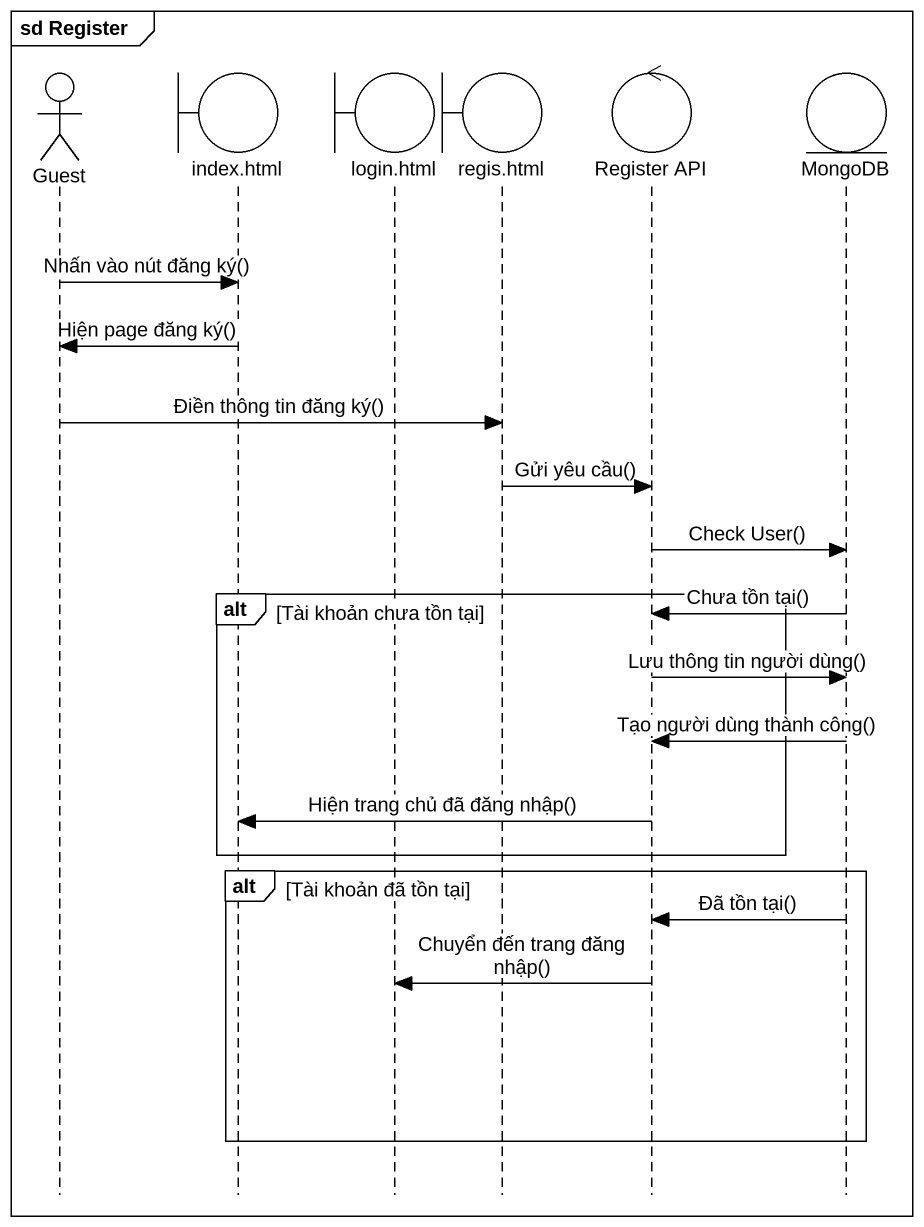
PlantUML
@startuml
mainframe sd Register
hide footbox
actor Guest
boundary "index.html" as index_html
boundary "login.html" as login_html
boundary "regis.html" as regis_html
control "Register API" as Register_API
entity MongoDB

Guest -> index_html : Nhấn vào nút đăng ký()
index_html -> Guest : Hiện page đăng ký()
Guest -> regis_html : Điền thông tin đăng ký()
regis_html -> Register_API : Gửi yêu cầu()
Register_API -> MongoDB : Check User()
alt Tài khoản chưa tồn tại
  MongoDB -> Register_API : Chưa tồn tại()
  Register_API -> MongoDB : Lưu thông tin người dùng()
  MongoDB -> Register_API : Tạo người dùng thành công()
  Register_API -> index_html : Hiện trang chủ đã đăng nhập()
end
alt Tài khoản đã tồn tại
  MongoDB -> Register_API : Đã tồn tại()
  Register_API -> login_html : Chuyển đến trang đăng nhập()
end
@enduml
